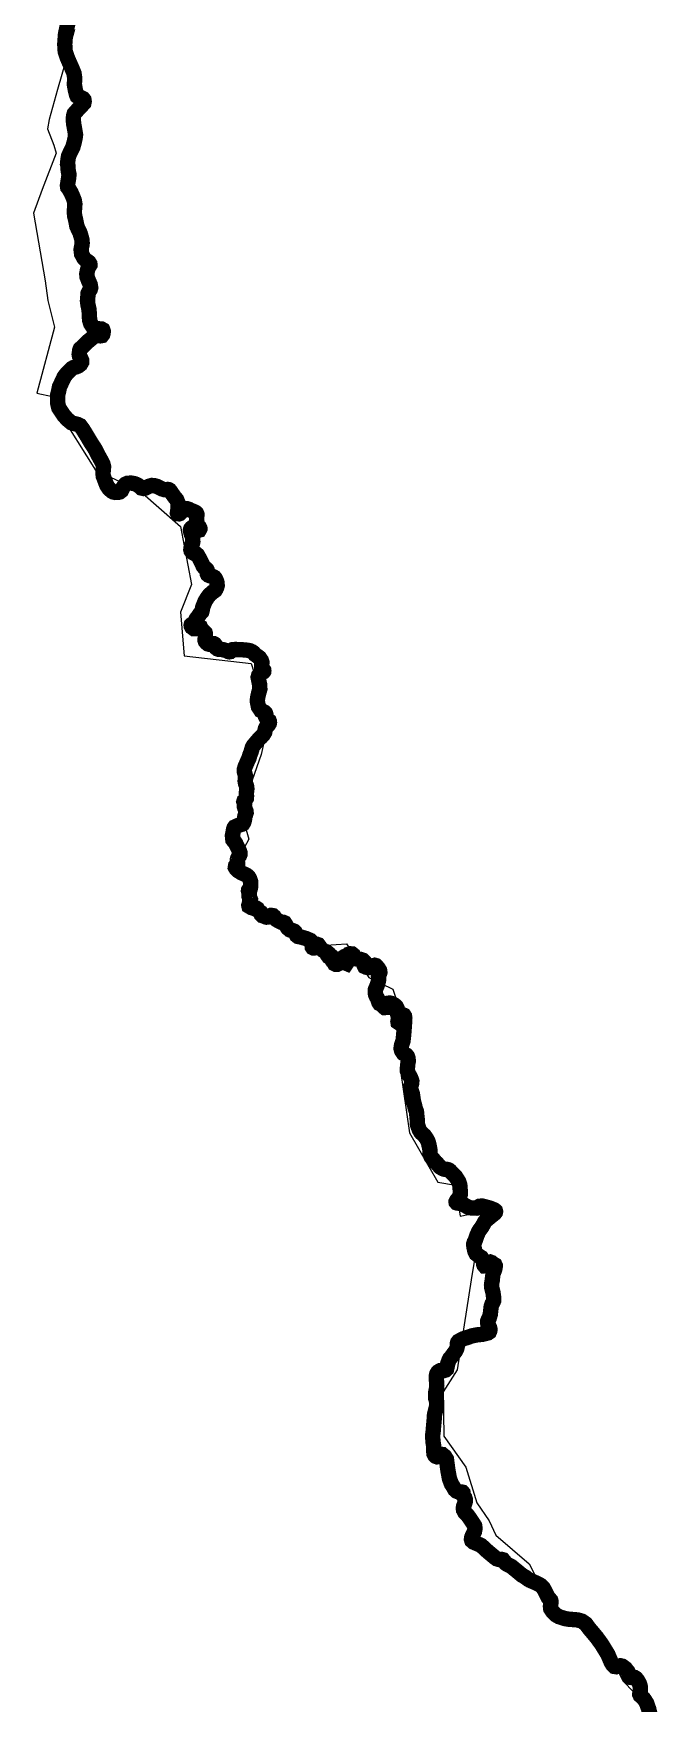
# Model space of a CAD drawing. Header units: metres. Extents: x 291186 to 378809, y 1824167 to 1998918.
# Drawn here: x 319331 to 321362, y 1846220 to 1851658 of the extents above; entities that cross this region are included whole.
import ezdxf

# ---------------------------------------------------------------- set-up
doc = ezdxf.new("R2010")
doc.units = ezdxf.units.M
doc.layers.add('COASTLINE', color=5, linetype='Continuous')
doc.layers.add('DISTRICT BOUNDRY', color=86, linetype='Continuous')

msp = doc.modelspace()

# ---------------------------------------------------------------- linework, layer by layer
at = {"layer": 'COASTLINE', "const_width": 50, "flags": 128}
msp.add_lwpolyline([(319446.503541222, 1851703.210365229), (319440.2734753796, 1851678.307995185), (319435.5272557593, 1851655.480530287), (319433.1535658687, 1851623.166639157), (319434.6374120907, 1851599.74627262), (319440.5809181076, 1851581.245536254), (319447.1068250653, 1851565.829592442), (319455.4135795219, 1851547.449140433), (319463.4233327018, 1851527.882885145), (319465.7970225925, 1851511.281138054), (319464.3131763704, 1851492.604485817), (319467.5778700911, 1851474.392431907), (319471.4342460429, 1851458.383586455), (319473.3242266278, 1851454.035297544), (319476.8757210574, 1851451.373090436), (319486.6425708988, 1851449.090525951), (319492.6043167547, 1851446.174635167), (319495.6476314293, 1851442.244598275), (319496.4094207403, 1851436.793047924), (319495.267217095, 1851431.087813898), (319488.0374234581, 1851423.22715152), (319478.2705736164, 1851413.211649386), (319464.0530681917, 1851397.176604448), (319461.7696215433, 1851389.062258395), (319461.2624024308, 1851379.934354827), (319461.7696215433, 1851365.60799599), (319465.0694277011, 1851347.933130358), (319467.2260695712, 1851335.12828498), (319468.2405077961, 1851328.662588521), (319466.7188504589, 1851316.569940932), (319463.2941608074, 1851301.863350879), (319459.6158616, 1851288.42459061), (319450.8576861298, 1851270.756788096), (319445.4031593864, 1851258.459310069), (319443.4943632187, 1851246.497918767), (319442.2263154378, 1851232.805474823), (319444.0015823312, 1851225.452179796), (319443.4943632187, 1851218.60625212), (319444.7633716422, 1851209.604896093), (319446.9257773659, 1851199.161486692), (319446.0371832768, 1851188.891712288), (319444.1351116052, 1851177.60838037), (319441.8516649568, 1851163.113683874), (319442.7392984037, 1851157.028218631), (319446.7980119455, 1851151.449532146), (319453.393781692, 1851140.292747768), (319459.7397844511, 1851126.045849016), (319464.0521075494, 1851114.889064638), (319465.9551398632, 1851103.859416395), (319465.8273744429, 1851092.018686702), (319464.3047564634, 1851082.510551918), (319465.0665457744, 1851064.760934947), (319468.109860449, 1851053.731286704), (319472.6834782415, 1851029.963304116), (319483.0843519735, 1851007.776282903), (319488.9337026851, 1850987.300890756), (319489.9481409101, 1850975.510191486), (319489.0605074632, 1850968.284032594), (319487.538850126, 1850962.325114893), (319486.2698417026, 1850954.211357433), (319487.9192644602, 1850940.5261), (319494.6418389847, 1850927.539255926), (319499.7159513938, 1850921.8340219), (319507.8333784777, 1850916.002240332), (319511.7662478836, 1850912.959213414), (319514.8095625585, 1850907.887894279), (319514.9363673366, 1850903.957857387), (319512.2773095653, 1850899.588729957), (319509.1062294701, 1850893.629812256), (319507.0773530204, 1850887.670894554), (319504.9207111501, 1850876.007331419), (319505.1743207063, 1850866.625155582), (319512.1572292828, 1850848.813147731), (319515.8364891328, 1850841.206757622), (319517.6117560262, 1850830.430204461), (319516.090098689, 1850824.598422894), (319512.4117994813, 1850819.146283949), (319509.1100720392, 1850812.401005713), (319508.7296577049, 1850806.188404336), (319508.0956338143, 1850799.469024201), (319507.0821562316, 1850787.35754163), (319508.603813569, 1850774.932927469), (319511.774893664, 1850760.860252307), (319513.4310409177, 1850742.167120414), (319513.8124158943, 1850725.30510201), (319517.744324658, 1850713.134171524), (319525.1009230732, 1850702.104523281), (319533.0915453787, 1850697.413435363), (319544.507817978, 1850696.525836796), (319552.2448307275, 1850696.019058038), (319556.6849192459, 1850693.483398471), (319558.3333813615, 1850688.665763012), (319558.0797718053, 1850682.580297769), (319556.8203698045, 1850678.079325459), (319554.0297040436, 1850674.529519783), (319549.210161833, 1850673.641921216), (319539.1897024353, 1850675.290570809), (319532.8475422451, 1850673.895604891), (319526.1249677205, 1850669.711884324), (319510.7767863576, 1850657.160722622), (319490.3352797403, 1850637.332783011), (319483.6127052158, 1850631.247317768), (319481.710633544, 1850625.795767417), (319480.0612107862, 1850613.624248338), (319481.0766096534, 1850607.792466771), (319485.888466726, 1850598.736371575), (319488.045108596, 1850593.791599981), (319488.045108596, 1850587.579587198), (319484.3668093886, 1850581.113302145), (319478.0246491983, 1850576.04198301), (319470.4144412269, 1850572.492177335), (319461.6620296104, 1850570.337337577), (319455.9538933108, 1850567.040626984), (319449.9921474549, 1850561.208845416), (319438.4500307198, 1850549.291598606), (319431.3374354382, 1850540.001243311), (319415.9719625145, 1850507.103002783), (319413.1812967539, 1850492.777232539), (319410.390630993, 1850482.380910595), (319409.6298023243, 1850470.843895001), (319410.0130985856, 1850454.820033334), (319413.8182025712, 1850439.099297173), (319429.5535227644, 1850415.217127502), (319441.0966001418, 1850402.158598449), (319454.944258297, 1850390.56390072), (319463.9493188278, 1850387.901693611), (319475.365591427, 1850385.112350369), (319483.1026041766, 1850381.435997152), (319491.2209919025, 1850370.53289645), (319501.7486704126, 1850353.670878046), (319519.394708058, 1850324.055810467), (319532.2058332166, 1850304.405037414), (319543.6211451736, 1850282.091468659), (319550.9931138649, 1850268.729225507), (319557.4620788332, 1850255.92438013), (319559.4919159251, 1850247.429802861), (319558.8674984571, 1850237.975818652), (319557.5994506759, 1850227.706632842), (319558.3602793447, 1850217.183763356), (319564.5756347568, 1850200.702564762), (319569.903356722, 1850187.010120817), (319576.6547505145, 1850176.915158598), (319585.2803573529, 1850168.547717464), (319590.9884936525, 1850165.251595463), (319598.2182872896, 1850163.603534463), (319606.71708935, 1850163.856629546), (319612.0438506731, 1850165.124459329), (319617.3715726383, 1850169.30876849), (319622.1911148489, 1850179.197723084), (319627.5188368142, 1850187.184933002), (319630.5823249763, 1850190.512839036), (319637.431704279, 1850193.428729819), (319648.847016236, 1850194.316328387), (319661.4045318383, 1850191.907216361), (319671.9322103485, 1850186.709349685), (319678.9093550715, 1850181.63803055), (319682.587654279, 1850178.215361009), (319688.9922562162, 1850176.69208177), (319695.968440297, 1850178.087047688), (319707.13110334, 1850183.791693121), (319716.2629686486, 1850186.327352689), (319723.2391527295, 1850186.200805148), (319734.6554253287, 1850182.904683147), (319749.6222317151, 1850175.170568311), (319756.5993764381, 1850173.015728554), (319763.3219509627, 1850172.634908744), (319768.0146883951, 1850173.39595977), (319771.4393780466, 1850172.888592419), (319774.3568485854, 1850171.113983878), (319776.89390479, 1850167.944409419), (319782.7922482567, 1850159.432762947), (319790.4034168703, 1850148.656209786), (319796.9991866168, 1850140.922683543), (319800.8033299602, 1850131.877771618), (319802.0723383836, 1850122.115953159), (319801.9455336055, 1850113.875059565), (319800.8033299602, 1850103.605873754), (319800.2259839628, 1850099.390957747), (319799.7764033859, 1850096.947118721), (319800.2759373604, 1850095.651036463), (319802.0223849862, 1850094.204862935), (319804.7160258788, 1850094.054771666), (319807.8592473484, 1850095.102467587), (319810.3040818963, 1850097.645190273), (319812.9477693913, 1850102.033741279), (319816.5405714379, 1850105.67419031), (319821.7290002757, 1850109.713116946), (319826.989477283, 1850111.072767271), (319831.4295658015, 1850110.723731495), (319837.765962138, 1850108.579486415), (319844.4520322568, 1850105.138570485), (319853.0824423066, 1850101.698243147), (319859.1450555997, 1850098.490998722), (319861.9885566846, 1850095.84821519), (319863.2364309783, 1850092.706893205), (319863.3853305284, 1850089.764515727), (319862.5849274017, 1850086.76804098), (319861.9897646873, 1850072.800020107), (319864.6662566608, 1850061.804025204), (319865.2614193754, 1850057.643188846), (319871.2095660371, 1850050.8080303), (319872.7583170439, 1850047.720713834), (319872.8092310835, 1850045.050266421), (319871.8035685906, 1850042.783560182), (319870.8427963806, 1850041.221467562), (319868.8300753403, 1850040.703643188), (319868.8300753403, 1850040.703643188), (319861.6927634105, 1850043.675167973), (319855.3678102395, 1850048.426437098), (319849.1958797048, 1850050.424763768), (319847.4530786722, 1850049.585377137), (319845.3358231347, 1850047.771332851), (319843.2694816368, 1850045.302184317), (319842.1099864307, 1850041.523415881), (319842.9159652856, 1850035.729304279), (319845.0841348629, 1850028.22179783), (319848.4559891901, 1850020.894989498), (319849.1121078524, 1850015.453445232), (319849.7163518331, 1850009.911251526), (319849.9680401049, 1850003.802242554), (319849.0102797732, 1849998.260048848), (319846.4357585206, 1849992.441804925), (319844.8727935661, 1849988.108581681), (319843.8641191946, 1849982.163201623), (319843.4106960487, 1849977.549219416), (319844.2176355458, 1849973.821069997), (319847.8469419982, 1849968.883361521), (319854.8538666311, 1849964.902705613), (319862.213346973, 1849962.736093991), (319865.0866279681, 1849960.166296017), (319868.2625112745, 1849954.422803432), (319872.6593708915, 1849947.142493964), (319875.1291821377, 1849942.154755066), (319877.6998608214, 1849936.158755992), (319881.3829632403, 1849928.734241186), (319883.701953652, 1849923.29269692), (319887.943189223, 1849918.392069817), (319892.8328583186, 1849915.570353948), (319895.2018021279, 1849913.000555974), (319896.9155879169, 1849909.62497389), (319897.2691042681, 1849906.551340125), (319896.9242336973, 1849901.642472717), (319896.9751477369, 1849898.720107408), (319897.9329080686, 1849896.704764242), (319900.6544075868, 1849894.386884164), (319905.2424350131, 1849892.472190438), (319911.7584714521, 1849890.894172031), (319916.2456314412, 1849889.583963535), (319920.3792750793, 1849887.115403595), (319923.5042443459, 1849883.235397126), (319925.6214998837, 1849878.650255986), (319927.5888952289, 1849873.352328464), (319928.7551149306, 1849869.451721233), (319929.057717242, 1849864.916610516), (319929.3094055137, 1849860.684625305), (319928.3516451821, 1849856.351402062), (319925.3246614257, 1849849.075801339), (319922.4513804307, 1849844.641928656), (319919.3763645614, 1849842.324048578), (319914.7383837378, 1849839.452302285), (319904.1876498132, 1849830.268482362), (319897.2508520651, 1849821.159413777), (319889.9115452107, 1849809.469952541), (319881.9199622627, 1849789.518996948), (319880.3877378604, 1849779.68419293), (319878.8526315316, 1849774.495743746), (319873.126243029, 1849768.530351518), (319865.1413845769, 1849756.438292524), (319860.9433779073, 1849751.783108792), (319859.6897397602, 1849748.943146532), (319859.3554362542, 1849746.131436747), (319858.2699105022, 1849743.792955907), (319856.2640894665, 1849740.814085649), (319850.716380424, 1849736.155370358), (319848.1812455041, 1849735.125332233), (319846.1206678599, 1849733.900469754), (319844.783453836, 1849732.536699276), (319844.4770089555, 1849731.088759969), (319844.5605848322, 1849729.752653373), (319845.2291918438, 1849728.444210657), (319846.8180941394, 1849728.130490474), (319849.0189255534, 1849727.824422003), (319851.4800910195, 1849726.336458357), (319852.3264168493, 1849724.198099209), (319852.6386255833, 1849720.768366549), (319853.886499877, 1849719.833091932), (319856.8279864722, 1849719.833091932), (319860.6157988973, 1849721.213931612), (319863.5121353065, 1849724.732541848), (319865.7850148901, 1849727.449488125), (319867.2999477316, 1849727.895053188), (319871.5786483506, 1849727.449488125), (319874.9207227677, 1849725.534205806), (319877.2377918951, 1849720.857244124), (319879.3771422046, 1849716.670580591), (319881.427152784, 1849714.710565187), (319887.41867855, 1849709.650429324), (319890.0479564114, 1849706.844605471), (319890.9836219712, 1849703.68209413), (319890.9836219712, 1849698.559567386), (319890.804942511, 1849693.336979795), (319889.7799372211, 1849686.96722403), (319889.5128786733, 1849682.323223569), (319890.804942511, 1849678.447925846), (319895.0432961552, 1849673.890448588), (319899.0981671281, 1849670.549593503), (319903.733266025, 1849669.168753822), (319909.4817492996, 1849669.569585801), (319912.8238237167, 1849670.950425482), (319915.363761848, 1849671.485456714), (319918.0381898954, 1849671.262379886), (319921.1856006407, 1849669.648321769), (319924.0537317178, 1849665.783754247), (319927.1037708884, 1849656.724127492), (319930.5793745794, 1849654.051325706), (319934.7687354683, 1849652.804096685), (319940.918767207, 1849652.581608449), (319948.0044645052, 1849651.779944492), (319959.0806697448, 1849648.78577081), (319966.1221774993, 1849645.444915726), (319968.8407950906, 1849644.821595512), (319972.2722092377, 1849645.444915726), (319975.035016373, 1849647.538541789), (319976.7728182186, 1849650.077732916), (319979.3396543331, 1849651.678706459), (319986.7817499092, 1849652.391492841), (320004.1175001051, 1849652.169004606), (320017.3974186857, 1849650.965920076), (320027.7598667275, 1849649.978260663), (320036.0482881332, 1849648.330199662), (320041.79773205, 1849645.657986469), (320047.9026136023, 1849641.470734343), (320051.6888887016, 1849636.68402717), (320066.5841988227, 1849625.892515672), (320072.7284127336, 1849616.961903403), (320074.9628832759, 1849610.263568313), (320074.0312738027, 1849601.891275931), (320074.4036855597, 1849592.588283342), (320074.9220038854, 1849590.44118032), (320075.6834270742, 1849589.63921589), (320077.1983599157, 1849588.354905496), (320079.6307061139, 1849586.42373116), (320080.7047041589, 1849584.993449649), (320080.9909755519, 1849582.776807604), (320080.775791686, 1849580.988661418), (320079.4750507992, 1849579.323112092), (320076.9120885226, 1849577.627794165), (320072.0473961259, 1849574.409955062), (320067.0633344279, 1849571.477846525), (320066.2500723865, 1849570.521616998), (320064.015601844, 1849567.54457918), (320062.525954816, 1849561.962883864), (320064.5736393991, 1849551.357311934), (320067.3661474964, 1849537.961142937), (320068.1109710105, 1849523.821215672), (320064.0260432953, 1849509.414156898), (320060.4887116837, 1849493.413330404), (320060.1162999267, 1849482.063499019), (320063.4680057403, 1849465.69079339), (320071.2874924773, 1849453.783143303), (320075.6843877164, 1849451.569374047), (320079.720045844, 1849450.119080366), (320083.7547433294, 1849447.898906762), (320086.2485706324, 1849445.044229673), (320087.3360176689, 1849441.555049098), (320086.9738555375, 1849436.796861553), (320087.0641559099, 1849433.488379096), (320089.1074419936, 1849429.436503408), (320091.1929963366, 1849427.125097856), (320095.454405395, 1849423.363987216), (320098.1297940846, 1849420.781240192), (320098.9453793622, 1849418.469834639), (320099.3988025081, 1849414.935332387), (320098.7647786175, 1849411.475581473), (320095.7272277965, 1849406.626750574), (320092.0095422563, 1849403.454821742), (320088.0737909234, 1849398.676622028), (320086.1880501701, 1849394.54410907), (320084.9555461525, 1849389.468669783), (320083.8671384737, 1849382.726334513), (320079.0783368155, 1849374.870969475), (320071.824527122, 1849366.967928386), (320065.1509453526, 1849360.660563501), (320047.146588145, 1849339.528889921), (320043.6652206003, 1849333.583509863), (320039.3010228203, 1849318.170019359), (320035.0943703707, 1849307.366979504), (320032.404572047, 1849297.848838635), (320027.6167310308, 1849287.697960061), (320020.0670435218, 1849270.551651134), (320017.4560178634, 1849261.633875344), (320017.8892675219, 1849253.350603039), (320019.993074068, 1849246.317502721), (320021.5887008593, 1849240.082534801), (320021.6617096709, 1849237.666359657), (320020.1381310489, 1849224.616070909), (320021.4446045204, 1849216.495838924), (320024.780915084, 1849207.471527762), (320025.7963139512, 1849199.496089708), (320025.5792088007, 1849193.91328307), (320024.271774687, 1849186.861936362), (320024.4898404797, 1849180.409188954), (320024.7069456302, 1849175.406735225), (320024.2746566138, 1849168.200588502), (320020.9383460502, 1849162.980355284), (320016.7307329582, 1849159.355209677), (320015.8603910722, 1849156.45521091), (320017.0938557321, 1849152.612285814), (320018.328281034, 1849147.148375006), (320017.602996129, 1849140.768024562), (320019.1256141085, 1849135.620776903), (320021.3024294662, 1849129.9655733), (320023.1872095772, 1849125.451063346), (320023.5503323508, 1849120.665800513), (320021.881696748, 1849115.37317033), (320019.2706710896, 1849109.500187238), (320018.7605700504, 1849105.401812687), (320018.1803421263, 1849098.368712369), (320016.729772316, 1849092.568714835), (320014.9160797321, 1849088.218422387), (320012.8122731861, 1849084.883453235), (320009.9735753124, 1849083.34428198), (320001.7764149212, 1849081.024047529), (319991.8232004814, 1849077.174059314), (319986.3100745603, 1849074.491251443), (319984.0612110334, 1849071.373473187), (319982.5270653467, 1849066.275667358), (319980.8593903859, 1849057.213097637), (319978.900640821, 1849047.497189448), (319979.2637635946, 1849038.706549792), (319980.2071142925, 1849032.616375803), (319982.6000741582, 1849029.136024127), (319986.0093935334, 1849026.163628395), (319989.5695337431, 1849020.844511517), (319995.5168699652, 1849008.591766574), (320001.9080229105, 1848995.067071696), (320003.5766585136, 1848989.992221002), (320003.5036497018, 1848985.3517521), (320001.7629659296, 1848981.146842177), (319997.2652388755, 1848974.984271223), (319995.1614323295, 1848969.882345241), (319994.6532525748, 1848964.300127197), (319995.8146690654, 1848957.194629913), (319995.8146690654, 1848953.787263796), (319995.0163753486, 1848951.829602765), (319992.185362613, 1848950.8637213), (319989.1249986063, 1848947.712872955), (319988.3408722947, 1848942.815886281), (319990.412217229, 1848938.868250298), (319996.9751249134, 1848932.28477649), (320006.8399602654, 1848926.049808571), (320019.026667956, 1848920.249222444), (320025.7722978948, 1848916.914253291), (320031.0865708684, 1848912.23729161), (320035.148166337, 1848905.421970782), (320038.1223147693, 1848895.923842082), (320038.4883194696, 1848887.267990272), (320037.9801397148, 1848879.582728673), (320036.8917320361, 1848873.855128104), (320035.6880472863, 1848870.011614415), (320035.1135832157, 1848869.488355047), (320034.2720605973, 1848869.255860728), (320032.9127518017, 1848869.238202931), (320031.5880261273, 1848869.023366408), (320031.1586190378, 1848868.344129839), (320031.0154833414, 1848866.662519025), (320032.1970733192, 1848862.252778664), (320032.4660531515, 1848859.12263995), (320032.5150459066, 1848849.894086942), (320033.8897249784, 1848845.81925612), (320035.9070737212, 1848841.450717283), (320037.5555358368, 1848838.01686447), (320037.4181639938, 1848835.636004918), (320035.4949581923, 1848833.072092877), (320035.4949581923, 1848830.279218075), (320035.7706625205, 1848827.512829968), (320034.9003206344, 1848824.903007655), (320032.7936321615, 1848821.744027874), (320032.0606621184, 1848819.409078593), (320032.7014105049, 1848816.75334601), (320041.0186511783, 1848811.844478602), (320046.4126574594, 1848810.086350671), (320052.2764178051, 1848810.086350671), (320056.9662733108, 1848810.086350671), (320060.1325501946, 1848807.976832591), (320063.4160254339, 1848801.764819807), (320066.6995006732, 1848799.538171677), (320069.7485792015, 1848797.310934954), (320071.1549594679, 1848793.677549043), (320072.679498732, 1848789.10653414), (320075.7285772603, 1848785.94225702), (320081.7095359612, 1848784.184129088), (320086.1649947559, 1848781.956892366), (320090.1516601284, 1848780.902133325), (320094.6080795654, 1848781.488372167), (320100.588077624, 1848785.238888129), (320103.5199577968, 1848786.410777218), (320106.9206313916, 1848786.410777218), (320111.2588918309, 1848785.590278277), (320114.5423670702, 1848782.660261257), (320116.9727901139, 1848777.899664451), (320120.3129451165, 1848773.998523515), (320123.990283682, 1848771.719490589), (320130.0211957804, 1848768.11788871), (320136.9339774721, 1848764.736420694), (320140.9792420223, 1848764.221990225), (320144.4391389505, 1848764.015008135), (320148.4415110859, 1848762.295524634), (320151.4569671351, 1848757.811621528), (320155.3552534198, 1848750.754388888), (320158.8846530774, 1848745.168050691), (320162.6359610967, 1848742.301013144), (320165.3564999725, 1848739.654698052), (320169.5487427883, 1848738.111406644), (320175.2117289018, 1848737.081957112), (320179.4030110754, 1848735.317943249), (320182.7133842979, 1848732.157197688), (320185.2129754545, 1848726.938141657), (320187.9952710911, 1848721.273844484), (320192.092134667, 1848718.069219103), (320199.6448041534, 1848716.640355221), (320210.4185263589, 1848713.591420516), (320217.5493640291, 1848711.573412438), (320225.4802170013, 1848708.071963358), (320232.3199898814, 1848705.278499963), (320235.5554330078, 1848701.897031947), (320237.0261763054, 1848695.354818369), (320238.1443638943, 1848688.043313461), (320238.5113292371, 1848683.705970065), (320239.9273009828, 1848681.610489193), (320242.1084728439, 1848680.499825423), (320244.5422413356, 1848680.692372808), (320248.8814624168, 1848683.92669252), (320251.4550230272, 1848688.484169779), (320253.7355877486, 1848691.498355629), (320255.5002875775, 1848691.865637795), (320257.9268699223, 1848690.983336567), (320260.2074346439, 1848687.969739309), (320261.9721344725, 1848685.764280535), (320263.7742993493, 1848682.668280228), (320268.039550977, 1848677.595783907), (320273.5555588249, 1848672.891746938), (320279.6594797349, 1848669.583853074), (320284.4396356129, 1848668.260695528), (320287.6020699278, 1848665.760940146), (320288.0762377669, 1848661.332270334), (320288.851865506, 1848656.645985629), (320290.1852369606, 1848654.704216616), (320292.46484104, 1848654.189786146), (320295.8349411265, 1848654.792507269), (320299.7455487167, 1848654.851364919), (320301.7311962649, 1848653.160925207), (320302.6140265003, 1848650.146739357), (320301.5112091877, 1848645.66283625), (320301.4372397337, 1848642.869372855), (320302.6879959541, 1848640.958210688), (320305.6294825496, 1848640.002923901), (320309.3068211148, 1848638.311895597), (320310.7035949586, 1848636.180599567), (320310.262660162, 1848632.063978627), (320311.6114018929, 1848629.239908384), (320314.9947839272, 1848627.475894521), (320320.3638135094, 1848627.622454231), (320326.6207274472, 1848631.056337898), (320331.3948685631, 1848635.19411734), (320334.1163680814, 1848639.678020447), (320338.3816197088, 1848646.07308572), (320340.8821715074, 1848650.042558358), (320341.7072618098, 1848651.352338615), (320343.1809884318, 1848652.349255165), (320345.8294791383, 1848652.716537331), (320348.2560614831, 1848652.937259786), (320351.2715175324, 1848651.907810254), (320351.8594305945, 1848650.438092998), (320352.3003653911, 1848647.056624982), (320349.9477525004, 1848636.030508298), (320348.9179439993, 1848632.06103566), (320349.0649222647, 1848630.737878115), (320349.9477525004, 1848630.370007356), (320351.418495798, 1848632.57546613), (320355.0958343632, 1848643.160726496), (320356.934503646, 1848654.921996105), (320357.8163732392, 1848658.597172135), (320358.9931600058, 1848660.655482605), (320361.934646601, 1848661.611357986), (320368.1125369651, 1848661.096338923), (320371.5689278109, 1848658.303464121), (320373.8485318904, 1848651.319805633), (320375.687201173, 1848647.350332996), (320377.8937964406, 1848645.439170829), (320385.723991489, 1848644.628677973), (320393.6665816819, 1848644.040673352), (320402.8902277907, 1848640.764302395), (320406.978201457, 1848636.76330685), (320407.9340405042, 1848631.691399122), (320408.026262161, 1848627.027975085), (320408.0992709726, 1848622.544071978), (320409.350027193, 1848620.117890748), (320413.9832048055, 1848617.98659472), (320421.7788167328, 1848616.883571036), (320429.2795114866, 1848617.104293491), (320433.6927020219, 1848617.913020568), (320436.1897822642, 1848619.958582085), (320438.9137926965, 1848623.352799054), (320441.9292487457, 1848624.160937538), (320445.606587311, 1848623.132076599), (320449.0629781568, 1848619.677034431), (320453.3282297844, 1848614.752275007), (320457.6674508657, 1848607.842190671), (320458.4657445824, 1848604.240588792), (320458.6040770676, 1848600.829102522), (320458.1429687836, 1848599.123359387), (320457.081459088, 1848597.417616252), (320455.0064718099, 1848595.481144577), (320453.6221863154, 1848593.360443225), (320453.6682971438, 1848590.963103064), (320454.4982920552, 1848587.96657501), (320455.1880331968, 1848584.910599041), (320455.1592139289, 1848581.036478504), (320454.3782117729, 1848574.801510585), (320453.0765415127, 1848569.394104725), (320449.6009378216, 1848557.929486096), (320445.1224236127, 1848547.895737571), (320443.7900128003, 1848543.676112818), (320443.4931743424, 1848535.904328016), (320444.6786068894, 1848528.798830733), (320447.9447905681, 1848521.286615538), (320451.2772585626, 1848515.586678851), (320453.4242940102, 1848509.073306341), (320455.4243511923, 1848502.855407625), (320457.6453560937, 1848499.59872137), (320462.9039118164, 1848497.081896786), (320466.6840391035, 1848494.695151302), (320471.0540007371, 1848489.587927981), (320472.3124420957, 1848488.181190199), (320474.3864687315, 1848486.478978623), (320476.3115958175, 1848486.62671552), (320477.0522509987, 1848488.477252586), (320478.3106923573, 1848492.992351133), (320480.3107495393, 1848496.915913499), (320482.7546234449, 1848499.506312236), (320485.3464362581, 1848500.690561783), (320490.8999091542, 1848501.208523812), (320498.2315308705, 1848499.432149491), (320506.2019796888, 1848494.832882114), (320511.9783215888, 1848489.355433661), (320514.4961649482, 1848484.248210341), (320515.2377807716, 1848475.494063464), (320515.2377807716, 1848471.571089691), (320516.2743137685, 1848465.279616823), (320518.4242311429, 1848458.066406981), (320518.8690085085, 1848449.850234302), (320517.3137286922, 1848441.337999237), (320517.7585060577, 1848438.599275011), (320519.3137858742, 1848437.563350953), (320520.4982577788, 1848439.043662888), (320524.0526341351, 1848447.185672821), (320527.8298794953, 1848456.882157434), (320529.3851593118, 1848460.730968463), (320531.6061642132, 1848462.729831018), (320534.4948154843, 1848462.581505528), (320536.8637592936, 1848461.545581471), (320538.8638164757, 1848458.362469368), (320539.8263800186, 1848451.478871727), (320539.1596942914, 1848438.303212624), (320536.9386893897, 1848407.243737297), (320535.5323091235, 1848392.218129722), (320533.9760686647, 1848378.408555728), (320529.3851593118, 1848364.493034955), (320528.0508272147, 1848357.358696604), (320527.6070104914, 1848352.621698415), (320529.0873602116, 1848346.699862086), (320531.605203571, 1848342.333089029), (320535.1605405693, 1848337.225277115), (320539.1587336489, 1848334.634878379), (320545.3270175903, 1848331.351116836), (320548.2896383155, 1848327.650042704), (320550.510643217, 1848320.692282318), (320551.1773289444, 1848312.550272384), (320549.8420362051, 1848305.024519546), (320548.2867563888, 1848289.110136217), (320548.5086647504, 1848279.413651604), (320552.1398924873, 1848269.766608821), (320557.175579206, 1848261.328536501), (320561.3879955091, 1848251.762719582), (320562.6598858595, 1848247.125782239), (320562.5129075939, 1848241.490590805), (320560.6425371167, 1848234.535184792), (320558.7721666395, 1848228.402632091), (320558.5464157087, 1848223.885179172), (320559.5185856744, 1848219.098739153), (320562.8856367901, 1848210.348712429), (320564.8318980059, 1848203.692311768), (320565.7329804443, 1848196.559739197), (320566.6311809557, 1848189.604921776), (320568.5015514329, 1848179.059685748), (320571.4968339947, 1848168.635111329), (320573.5919947605, 1848158.389469248), (320575.6151073567, 1848153.730165363), (320577.8591676724, 1848147.298018717), (320578.3087482494, 1848141.61456264), (320580.0599990866, 1848124.51534117), (320580.1791187266, 1848111.951230417), (320581.4961592629, 1848103.813929229), (320584.6086401801, 1848095.079205929), (320586.6989977345, 1848089.346308021), (320590.3033274882, 1848082.741703564), (320593.4561553804, 1848078.614487945), (320598.3371786954, 1848074.411932394), (320603.4420316568, 1848069.833854373), (320610.3567346332, 1848059.973152254), (320614.3357148675, 1848052.843522649), (320616.7382811559, 1848045.789232975), (320619.527025632, 1848034.501780904), (320621.3291905089, 1848024.295574568), (320621.9363164163, 1848016.89813505), (320621.8402521905, 1848012.911004616), (320621.8402521905, 1848010.181109288), (320622.5933957211, 1848007.357039046), (320625.1832872498, 1848000.861912926), (320629.9451909249, 1847994.538656024), (320634.2767268682, 1847990.255463204), (320639.7869708626, 1847983.242963648), (320644.3067926885, 1847979.336470485), (320651.058186481, 1847971.264503143), (320654.7586425103, 1847967.177691061), (320660.5147488729, 1847963.543337358), (320663.1075223283, 1847962.22900871), (320667.7262903069, 1847960.257810036), (320673.5055141337, 1847959.350787892), (320677.6353152028, 1847959.387869265), (320681.8112271001, 1847958.386672207), (320685.088938486, 1847956.59087431), (320687.4598035798, 1847954.406604892), (320692.069925778, 1847949.015091049), (320698.1142868681, 1847943.120918601), (320704.7628919389, 1847936.466872313), (320708.7630063029, 1847930.424962968), (320713.6853372352, 1847922.474245829), (320716.0264224191, 1847917.765500114), (320718.8564745124, 1847909.079041457), (320719.6624533671, 1847899.743953078), (320720.2791856971, 1847888.060966367), (320720.5164643349, 1847878.867728953), (320719.6153818964, 1847874.488595438), (320716.1551484817, 1847868.043499741), (320709.5651425886, 1847859.798485995), (320708.2846064583, 1847857.601267526), (320706.7197202192, 1847854.378719677), (320706.8148238027, 1847852.76774005), (320708.4738529832, 1847850.777117799), (320710.796685964, 1847850.019009739), (320717.4817954406, 1847849.071374664), (320723.7874512248, 1847848.123739589), (320730.8510537512, 1847845.233158313), (320745.1367647764, 1847837.018162821), (320751.6787385565, 1847834.885689605), (320757.3686226531, 1847833.843291023), (320762.980694727, 1847833.551348788), (320767.627321331, 1847834.072253783), (320770.7090616961, 1847833.787963261), (320773.9800485861, 1847833.503672738), (320776.3499530376, 1847833.977490276), (320778.0099428603, 1847834.925713944), (320780.522022366, 1847838.337200214), (320783.1301660977, 1847839.758652827), (320792.2581888374, 1847840.086499247), (320804.110593022, 1847837.006390956), (320815.9159257358, 1847833.973370123), (320827.9815925019, 1847829.081571919), (320831.2535400341, 1847827.660119306), (320834.3823518699, 1847825.006152503), (320835.1402986117, 1847822.162658685), (320834.6667019782, 1847819.888334505), (320832.5331155224, 1847817.044840686), (320828.5032212482, 1847813.585678365), (320810.0934730074, 1847798.77431872), (320802.5956601803, 1847792.125569771), (320799.1354267655, 1847787.671096325), (320791.2514357506, 1847772.847964816), (320782.6796248785, 1847761.399238204), (320779.4941351495, 1847755.864107616), (320773.9483473915, 1847743.624900318), (320771.0654599738, 1847734.071443856), (320768.1758480605, 1847726.072462074), (320765.7483050734, 1847722.129476131), (320764.1555602089, 1847716.822131117), (320764.535013901, 1847707.951442784), (320768.0279091529, 1847692.303692181), (320771.8205247891, 1847684.949219968), (320782.3645342176, 1847676.609442715), (320788.8123650564, 1847672.666456772), (320793.7567907604, 1847664.974720647), (320795.5772078402, 1847659.212393079), (320796.2602244859, 1847651.857920866), (320797.3976249201, 1847648.142720497), (320799.445714215, 1847645.640610743), (320800.6599660296, 1847645.716539268), (320803.921346497, 1847647.308683913), (320809.2308162595, 1847650.417044677), (320813.3269948493, 1847654.815013175), (320815.6786470981, 1847657.01340883), (320818.2579715619, 1847657.77151689), (320822.2782594135, 1847656.331229295), (320826.6780009572, 1847652.616028926), (320830.0911629013, 1847650.568901727), (320833.0499410573, 1847648.749560101), (320834.2632322297, 1847646.019664773), (320833.8078877993, 1847640.333265729), (320832.446657719, 1847634.014128981), (320830.019114732, 1847627.721478926), (320827.9710254371, 1847622.869116467), (320826.4541713108, 1847617.864896959), (320826.0747176189, 1847612.827716231), (320825.0132079233, 1847605.245458444), (320824.2543005391, 1847597.436003677), (320822.6615556746, 1847588.630060597), (320821.9794996711, 1847583.095518603), (320822.2052506019, 1847576.775793261), (320824.5559422082, 1847567.450122373), (320826.9921309756, 1847557.038497005), (320828.2813128866, 1847547.940023098), (320829.3466651511, 1847538.74796287), (320829.197765601, 1847532.806114371), (320827.2255670444, 1847528.029680437), (320823.5088421467, 1847521.206119303), (320821.0054084211, 1847513.68860677), (320820.1706102986, 1847506.637260062), (320818.9287777643, 1847496.147787799), (320817.9707395266, 1847487.197791973), (320814.555656298, 1847475.659010599), (320811.7486596188, 1847470.881988072), (320809.7005703237, 1847465.878357157), (320809.2433046088, 1847460.62163116), (320810.3057749466, 1847455.011160641), (320814.0224998444, 1847448.187599507), (320815.9188076627, 1847443.849667518), (320816.8285358813, 1847439.604144663), (320816.6777150467, 1847435.964872819), (320816.0705891395, 1847433.234977491), (320814.6257831829, 1847429.954747507), (320810.7572768081, 1847427.300780704), (320804.7647903999, 1847425.860493108), (320791.0352912424, 1847422.37248972), (320780.4912818137, 1847421.61438166), (320774.548748803, 1847420.697353432), (320765.4457027621, 1847418.953351738), (320757.784580751, 1847417.361207093), (320745.7035437088, 1847413.029161036), (320729.8491038756, 1847408.024941528), (320718.832458456, 1847402.175502164), (320714.6603891274, 1847399.825249459), (320711.8533924485, 1847396.034120566), (320710.4124290607, 1847390.878632601), (320710.4777527342, 1847382.957345123), (320708.8081564891, 1847375.451604454), (320704.1058126341, 1847366.656256052), (320697.4245457267, 1847357.997461277), (320691.2043871031, 1847349.202701468), (320686.1168257025, 1847343.346787579), (320683.5278948161, 1847338.54563273), (320679.6593884413, 1847327.324691692), (320677.3029329813, 1847316.237361314), (320675.7161343168, 1847309.177072792), (320672.3574456022, 1847306.209012638), (320663.2188626145, 1847303.544322553), (320654.5097992783, 1847304.00599892), (320648.4702162367, 1847300.641995507), (320647.1301202862, 1847299.302945944), (320643.5987993441, 1847293.095053313), (320642.1367018266, 1847285.304433528), (320642.0156609022, 1847277.027047155), (320643.5987993441, 1847266.314650654), (320643.9638434024, 1847257.392754712), (320642.8677505855, 1847245.82866383), (320640.3105208934, 1847233.290451178), (320640.3047570399, 1847214.497258438), (320643.959040191, 1847201.715368196), (320643.959040191, 1847190.516205107), (320640.7889207382, 1847178.7808336), (320636.5265510375, 1847161.860544468), (320635.3046140847, 1847143.445228571), (320633.8434772097, 1847128.107666592), (320632.2574568409, 1847108.225576406), (320630.3092743409, 1847091.913892657), (320631.5235261556, 1847072.872313581), (320634.0778739207, 1847057.370534095), (320633.5908282957, 1847043.371433086), (320634.8089226793, 1847033.268230562), (320637.2441508045, 1847028.520637695), (320640.6544308219, 1847025.355771982), (320644.3077533307, 1847024.016722419), (320647.5960317815, 1847024.990844189), (320651.8584014822, 1847032.415947587), (320662.0230272887, 1847031.317613822), (320669.7416007602, 1847025.001272319), (320675.353708455, 1847015.883823479), (320679.9360534117, 1846980.55617666), (320685.011126463, 1846952.97528723), (320691.6712592409, 1846935.222727293), (320698.7963428716, 1846924.173655474), (320702.5390051104, 1846917.066392411), (320708.0281149751, 1846912.078653513), (320716.3866632659, 1846908.711900327), (320721.5020832922, 1846909.211027372), (320723.9968712374, 1846909.33522054), (320727.3648829953, 1846908.587118565), (320729.2362141148, 1846906.4675944), (320729.8606315827, 1846901.105510218), (320731.4821957149, 1846895.120694414), (320735.2248579538, 1846890.132955516), (320736.8627530045, 1846884.723783877), (320736.3632190301, 1846876.618266722), (320733.6186640977, 1846868.762901684), (320731.2477990039, 1846862.50321285), (320730.1248082038, 1846856.767371976), (320730.9980320169, 1846850.282840534), (320734.3670044171, 1846843.549922755), (320741.997385876, 1846835.764011716), (320748.3597195534, 1846827.659083155), (320760.8346199216, 1846809.204331513), (320767.0903223084, 1846799.300662089), (320768.3381966021, 1846790.821976837), (320766.4668654827, 1846780.097808472), (320759.4810749795, 1846766.381820798), (320757.60974386, 1846761.345228663), (320756.736520047, 1846755.110260744), (320757.9843943407, 1846750.746430653), (320763.4735042054, 1846745.882884923), (320777.4450852123, 1846740.14704405), (320789.0477224097, 1846734.535984937), (320797.5301935516, 1846726.680619899), (320807.8849564553, 1846717.078898794), (320833.0038302289, 1846696.065532449), (320839.2412804129, 1846691.576332004), (320845.7284975843, 1846689.456219246), (320852.8391715811, 1846688.957680793), (320855.45884302, 1846689.581001007), (320859.4512722459, 1846688.459142341), (320863.8173913105, 1846683.097058158), (320867.6849370431, 1846677.361217285), (320873.5486973887, 1846673.246362123), (320886.3972875953, 1846667.011982797), (320910.1654983535, 1846647.50894664), (320921.1437180829, 1846638.282159413), (320931.9970543186, 1846632.171973255), (320941.0760843031, 1846625.08825392), (320946.7092905067, 1846621.881598089), (320955.6288538763, 1846618.049856264), (320965.4091527094, 1846613.826699951), (320973.5457926385, 1846609.994958126), (320983.1925621977, 1846604.413917267), (320989.6865038648, 1846597.766934098), (320994.4599352469, 1846589.320621473), (321000.6541565293, 1846576.700594364), (321005.8185693106, 1846566.456129469), (321009.2605505227, 1846562.311256054), (321014.581547992, 1846556.83733916), (321015.6872472315, 1846552.813127354), (321015.1396811443, 1846546.791818772), (321013.8091916162, 1846537.294867259), (321014.6852973559, 1846529.036904462), (321021.4453369285, 1846519.15207002), (321031.0844213499, 1846509.267235579), (321041.5996115107, 1846503.26123042), (321060.7577000707, 1846497.121614601), (321073.5265569698, 1846494.994438725), (321093.7403913719, 1846493.446438571), (321102.1277589304, 1846492.695982223), (321116.0234491985, 1846488.81715294), (321128.7923060976, 1846479.808145202), (321139.558223888, 1846465.168654775), (321164.2524937835, 1846435.822574296), (321180.7774619131, 1846412.925121072), (321187.4116573498, 1846402.039089573), (321200.7165526293, 1846380.308816694), (321211.4824704194, 1846354.658513007), (321216.9907931294, 1846346.1498095), (321222.1225440739, 1846341.26978316), (321227.8815944134, 1846340.393956457), (321235.0172451089, 1846342.896654805), (321241.0260624356, 1846343.522329392), (321247.6602578724, 1846342.020828102), (321257.8690031526, 1846334.589250178), (321263.2514817267, 1846327.206525491), (321266.0921008849, 1846324.058140387), (321268.3083025752, 1846319.57953462), (321268.9509722462, 1846316.024431605), (321268.9999650013, 1846312.529953692), (321269.3448355721, 1846309.675865195), (321270.0336160713, 1846307.707020893), (321271.6590227726, 1846305.984208555), (321274.760936625, 1846305.492144628), (321279.4383037814, 1846306.033650385), (321283.6238221013, 1846306.329124179), (321287.3664843402, 1846305.492144628), (321291.2071320896, 1846303.178973296), (321296.0362807228, 1846297.99758723), (321299.483065146, 1846292.140496154), (321303.3784695039, 1846284.987322821), (321305.7916028571, 1846277.506303067), (321306.4323512436, 1846273.559785564), (321306.5322580384, 1846265.234134548), (321305.6475065185, 1846258.481793193), (321304.5629414087, 1846252.46225039), (321304.5629414087, 1846249.804163434), (321305.7445313865, 1846247.196106902), (321310.0280352169, 1846243.209565061), (321316.5863399151, 1846237.238875495), (321320.3280415118, 1846232.071027073), (321323.8785752991, 1846226.445841724), (321326.9804891515, 1846221.277993302), (321330.2841378783, 1846211.46437864), (321333.6819295464, 1846202.408872037), (321337.4284343542, 1846185.951805765)], dxfattribs=at)
at = {"layer": 'DISTRICT BOUNDRY'}
msp.add_polyline3d([(319464.3260779179, 1851671.096230894, 0), (319437.3272358064, 1851573.262640075, 0), (319409.8452671159, 1851475.567901654, 0), (319382.2870587954, 1851378.522694002, 0), (319376.8620567977, 1851347.292703134, 0), (319397.3439126043, 1851294.459634109, 0), (319404.8895260027, 1851268.805648779, 0), (319360.1415491222, 1851149.739461054, 0), (319331.1769348575, 1851072.828619605, 0), (319369.4719497843, 1850852.7645126, 0), (319378.5317166385, 1850788.144365965, 0), (319399.730910701, 1850702.293438411, 0), (319342.0315676398, 1850486.569617761, 0), (319393.7277904096, 1850476.398911863, 0), (319415.2951707799, 1850467.570052732, 0), (319410.4111548481, 1850431.642009377, 0), (319533.2599226969, 1850236.259730758, 0), (319677.9540581824, 1850169.418406992, 0), (319809.8728760095, 1850052.90421712, 0), (319846.0378896151, 1849864.324482861, 0), (319810.292040714, 1849774.318552531, 0), (319821.4959668669, 1849632.002376649, 0), (320039.8303823471, 1849606.368070536, 0), (320082.8521842068, 1849471.072528958, 0), (320096.9409119227, 1849422.81060698, 0), (320072.196275505, 1849310.30376191, 0), (320028.0375971455, 1849183.354290678, 0), (320015.5450033983, 1849091.32578526, 0), (320031.717682475, 1849034.431884489, 0), (319995.7397102502, 1848966.155727816, 0), (320053.2806024156, 1848877.864829745, 0), (320065.238026008, 1848795.12743139, 0), (320282.6779175638, 1848689.327470123, 0), (320350.4691895495, 1848693.565532385, 0), (320422.9711265073, 1848583.977795971, 0), (320500.3686248497, 1848546.188701986, 0), (320553.7136580852, 1848389.601603476, 0), (320526.122288171, 1848280.105681772, 0), (320555.3951364027, 1848078.274777479, 0), (320647.6537968956, 1847917.60076246, 0), (320704.8529345652, 1847907.976557887, 0), (320720.2235975529, 1847807.402921028, 0), (320745.7185583996, 1847813.015238842, 0), (320753.7108860768, 1847825.132486951, 0), (320793.5237398354, 1847830.231912813, 0), (320756.1144610395, 1847600.041843322, 0), (320710.372700889, 1847307.240552788, 0), (320664.8222481008, 1847235.169386923, 0), (320666.7009906843, 1847090.851513791, 0), (320738.8488761027, 1846990.609724878, 0), (320774.485262864, 1846873.856547293, 0), (320814.4530563849, 1846815.646724147, 0), (320835.8397081795, 1846768.219893832, 0), (320944.900440402, 1846674.943223997, 0), (321008.0607117554, 1846548.065817303, 0), (321129.1322861725, 1846451.640902181, 0), (321190.7070038458, 1846411.138501414, 0), (321249.6883063884, 1846294.838035508, 0), (321358.6748470183, 1846181.289468229, 0)], dxfattribs=at)

doc.saveas('drawing.dxf')
